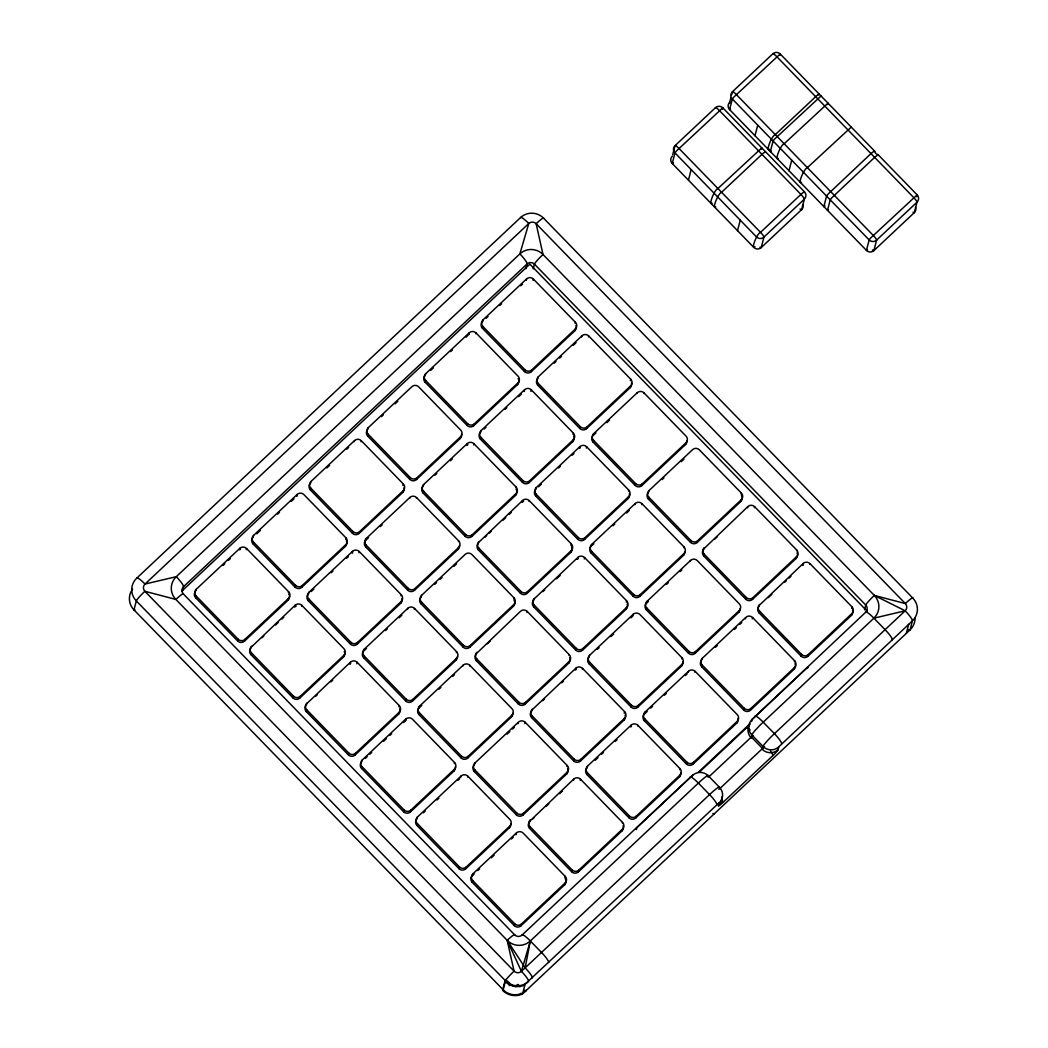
<?xml version="1.0" encoding="UTF-8"?>
<svg xmlns="http://www.w3.org/2000/svg" width="1048" height="1048" viewBox="0 0 1048 1048"><rect width="100%" height="100%" fill="white"/><g stroke="black" fill="none" stroke-linecap="round" stroke-linejoin="round"><path stroke-width="1.5" d="M821.043 95.971L774.354 139.305L773.096 140.943L770.346 151.593L771.289 151.174M851.317 127.044L807.379 167.641C803.685 168.846 797.384 184.985 801.55 182.313M532.358 977.902A11.174 1.834 46.8 0 0 525.153 967.841L530.327 940.96L698.374 783.079A14.803 1.506 -44.2 0 1 708.317 775.834L719.504 787.336A11.174 10.965 14.5 0 1 719.216 802.86L718.47 805.742A6.76 0.681 -44.2 0 0 723.002 802.427L772.887 755.569A6.76 0.681 -44.2 0 0 778.075 749.739L778.821 746.857A11.174 10.965 14.5 0 1 763.036 746.438L751.848 734.936A11.174 10.965 14.5 0 1 752.136 719.4L865.622 612.281A5.201 5.096 14.5 0 0 865.753 605.063A11.174 1.14 -44.2 0 1 874.333 595.421L905.328 603.569A11.174 1.14 -44.2 0 1 912.821 598.107L543.637 218.22A16.375 16.061 14.5 0 0 520.502 217.604L136.725 578.169A16.375 16.061 14.5 0 0 136.305 600.91L133.974 609.897L503.171 989.784A11.174 1.14 -44.2 0 0 503.538 990.019M182.273 591.478L183.505 586.736L527.079 263.939A5.201 5.096 14.5 0 1 534.428 264.135L865.753 605.063L864.521 609.805M195.911 590.535L196.225 589.304L239.822 548.34A4.782 4.703 14.5 0 1 246.581 548.523L288.632 591.779A4.782 4.703 14.5 0 1 288.501 598.434L288.043 600.229L244.446 641.179A4.782 4.703 14.5 0 1 237.686 640.996L195.649 597.74A4.782 4.703 14.5 0 1 195.465 591.399M195.649 597.74L196.107 595.945A4.782 4.703 14.5 0 1 196.225 589.304M239.481 549.689L239.822 548.34M246.293 549.65L246.581 548.523M253.157 537.087L253.59 535.41L297.187 494.446A4.782 4.703 14.5 0 1 303.946 494.63L345.984 537.886A4.782 4.703 14.5 0 1 345.866 544.541L345.408 546.336L301.811 587.286A4.782 4.703 14.5 0 1 295.051 587.103L253 543.846A4.782 4.703 14.5 0 1 253.131 537.205M253 543.846L253.472 542.065A4.782 4.703 14.5 0 1 253.59 535.41M237.686 640.996L238.145 639.201L196.107 595.945M244.446 641.179L244.904 639.385L288.501 598.434M251.31 647.114L295.143 605.259A4.782 4.703 14.5 0 1 301.903 605.443L343.941 648.699A4.782 4.703 14.5 0 1 343.823 655.354L343.351 657.135L299.767 698.099A4.782 4.703 14.5 0 1 293.008 697.916L250.957 654.659A4.782 4.703 14.5 0 1 251.088 648.018M250.957 654.659L251.428 652.865A4.782 4.703 14.5 0 1 251.546 646.223M297.187 494.446L296.728 496.241A4.782 4.703 14.5 0 1 297.043 495.966M402.76 492.442L403.231 490.647A4.782 4.703 14.5 0 0 403.349 484.006L361.311 440.736A4.782 4.703 14.5 0 0 354.551 440.566L310.955 481.517L310.496 483.311A4.782 4.703 14.5 0 0 310.365 489.953L352.403 533.222A4.782 4.703 14.5 0 0 359.163 533.393L402.76 492.442A4.782 4.703 14.5 0 0 404.03 487.726M310.365 489.953L310.837 488.171A4.782 4.703 14.5 0 1 310.955 481.517M288.397 592.683L288.632 591.779M295.051 587.103L295.51 585.321L253.472 542.065M295.143 605.259L294.685 607.054A4.782 4.703 14.5 0 1 296.178 606.098M301.811 587.286L302.269 585.491L345.866 544.541M301.706 606.229L301.903 605.443M400.716 603.255L401.188 601.46A4.782 4.703 14.5 0 0 401.305 594.806L359.268 551.549A4.782 4.703 14.5 0 0 352.508 551.366L308.911 592.33L308.44 594.124A4.782 4.703 14.5 0 0 308.322 600.766L350.36 644.022A4.782 4.703 14.5 0 0 357.119 644.206L400.716 603.255A4.782 4.703 14.5 0 0 401.987 598.526M308.322 600.766L308.78 598.971A4.782 4.703 14.5 0 1 308.911 592.33M354.263 441.68L354.551 440.566M293.008 697.916L293.466 696.121L251.428 652.865M361.049 441.745L361.311 440.736M367.914 429.195L368.32 427.623L411.916 386.673A4.782 4.703 14.5 0 1 418.676 386.856L460.714 430.112A4.782 4.703 14.5 0 1 460.583 436.754L460.124 438.549L416.528 479.512A4.782 4.703 14.5 0 1 409.768 479.329L367.73 436.073A4.782 4.703 14.5 0 1 367.285 430.06M299.767 698.099L300.226 696.304L343.823 655.354M367.73 436.073L368.189 434.278A4.782 4.703 14.5 0 1 368.32 427.623M345.644 539.235L345.984 537.886M306.54 704.374L306.396 704.924A4.782 4.703 14.5 0 0 306.278 711.579L348.316 754.835A4.782 4.703 14.5 0 0 355.076 755.019L398.672 714.055L399.131 712.273A4.782 4.703 14.5 0 0 399.262 705.618L357.224 662.362A4.782 4.703 14.5 0 0 350.464 662.179L306.723 703.693M306.278 711.579L306.737 709.784A4.782 4.703 14.5 0 1 306.868 703.143M352.403 533.222L352.875 531.428L310.837 488.171M352.128 552.82L352.508 551.366M359.163 533.393L359.634 531.611L403.231 490.647M358.94 552.781L359.268 551.549M365.241 540.873A4.782 4.703 14.5 0 0 365.686 546.873L407.724 590.129A4.782 4.703 14.5 0 0 414.484 590.312L458.081 549.362L458.539 547.567A4.782 4.703 14.5 0 0 458.67 540.912L416.632 497.656A4.782 4.703 14.5 0 0 409.86 497.473L366.276 538.436L365.804 540.231L368.529 537.663M365.686 546.873L366.145 545.091A4.782 4.703 14.5 0 1 366.276 538.436M350.36 644.022L350.831 642.228L308.78 598.971M350.019 663.856L350.464 662.179M425.671 373.73L425.213 375.525A4.782 4.703 14.5 0 0 425.095 382.179L467.133 425.436A4.782 4.703 14.5 0 0 473.893 425.619L517.489 384.655L517.948 382.861A4.782 4.703 14.5 0 0 518.079 376.219L476.028 332.963A4.782 4.703 14.5 0 0 469.268 332.779L425.671 373.73A4.782 4.703 14.5 0 0 425.554 380.385L425.095 382.179M357.119 644.206L357.591 642.411L401.188 601.46M356.844 663.816L357.224 662.362M402.943 485.565L403.349 484.006M456.037 660.174L456.496 658.38A4.782 4.703 14.5 0 0 456.627 651.725L414.576 608.469A4.782 4.703 14.5 0 0 407.816 608.285L364.219 649.249L363.761 651.044A4.782 4.703 14.5 0 0 363.643 657.686L405.681 700.942A4.782 4.703 14.5 0 0 412.44 701.125L456.037 660.174A4.782 4.703 14.5 0 0 457.478 656.389M363.643 657.686L364.101 655.891A4.782 4.703 14.5 0 1 364.219 649.249M409.768 479.329L410.24 477.534L368.189 434.278M409.637 498.376L409.86 497.473M416.528 479.512L416.999 477.718L460.583 436.754M348.316 754.835L348.788 753.04L306.737 709.784M416.449 498.337L416.632 497.656M423.313 485.774L423.628 484.543L467.225 443.592A4.782 4.703 14.5 0 1 473.984 443.763L516.022 487.032A4.782 4.703 14.5 0 1 515.904 493.674L515.446 495.468L471.849 536.419A4.782 4.703 14.5 0 1 465.089 536.249L423.051 492.979A4.782 4.703 14.5 0 1 422.868 486.639M355.076 755.019L355.547 753.224L399.131 712.273M423.051 492.979L423.51 491.198A4.782 4.703 14.5 0 1 423.628 484.543M401.043 595.814L401.305 594.806M469.268 332.779L468.81 334.574A4.782 4.703 14.5 0 1 469.137 334.299M453.994 770.974L454.452 769.18A4.782 4.703 14.5 0 0 454.57 762.538L412.532 719.282A4.782 4.703 14.5 0 0 405.773 719.098L362.176 760.049L361.717 761.844A4.782 4.703 14.5 0 0 361.599 768.498L403.637 811.755A4.782 4.703 14.5 0 0 410.397 811.938L453.994 770.974A4.782 4.703 14.5 0 0 455.369 766.73M361.599 768.498L362.058 766.704A4.782 4.703 14.5 0 1 362.176 760.049M407.724 590.129L408.183 588.347L366.145 545.091M475.831 333.749L476.028 332.963M407.528 609.412L407.816 608.285M482.578 321.631L482.604 321.526A4.782 4.703 14.5 0 0 482.447 328.286L524.498 371.542A4.782 4.703 14.5 0 0 531.257 371.726L574.854 330.762L575.313 328.98A4.782 4.703 14.5 0 0 575.431 322.326L533.393 279.069A4.782 4.703 14.5 0 0 526.633 278.886L483.036 319.85L482.696 321.186M414.484 590.312L414.956 588.531L458.539 547.567M482.447 328.286L482.918 326.491A4.782 4.703 14.5 0 1 483.036 319.85M414.353 609.36L414.576 608.469M421.204 596.81L421.584 595.356L465.181 554.392A4.782 4.703 14.5 0 1 471.941 554.575L513.979 597.832A4.782 4.703 14.5 0 1 513.861 604.486L513.402 606.281L469.805 647.232A4.782 4.703 14.5 0 1 463.046 647.048L420.995 603.792A4.782 4.703 14.5 0 1 420.824 597.452M420.995 603.792L421.466 601.997A4.782 4.703 14.5 0 1 421.584 595.356M467.133 425.436L467.591 423.641L425.554 380.385M398.947 706.85L399.262 705.618M466.766 445.374L467.225 443.592M473.893 425.619L474.351 423.824L517.948 382.861M405.681 700.942L406.139 699.147L364.101 655.891M473.696 444.889L473.984 443.763M405.393 720.552L405.773 719.098M480.56 432.339L480.993 430.649L524.59 389.699A4.782 4.703 14.5 0 1 531.349 389.882L573.387 433.138A4.782 4.703 14.5 0 1 573.269 439.78L572.798 441.575L529.214 482.539A4.782 4.703 14.5 0 1 522.454 482.355L480.403 439.099A4.782 4.703 14.5 0 1 480.534 432.444M412.44 701.125L412.899 699.33L456.496 658.38M480.403 439.099L480.875 437.304A4.782 4.703 14.5 0 1 480.993 430.649M525.847 268.694L527.079 263.939A11.174 1.834 46.8 0 0 519.874 253.878L528.781 223.499A11.174 1.834 46.8 0 0 520.502 217.604M458.487 541.593L458.67 540.912M526.253 280.34L526.633 278.886M418.781 708.265A4.782 4.703 14.5 0 0 418.951 714.605L461.002 757.861A4.782 4.703 14.5 0 0 467.762 758.045L511.345 717.081L511.817 715.299A4.782 4.703 14.5 0 0 511.935 708.645L469.897 665.388A4.782 4.703 14.5 0 0 463.137 665.205L419.541 706.169L419.082 707.95L421.807 705.396M533.196 268.891L534.428 264.135A11.174 1.14 -44.2 0 1 543.008 254.507L536.131 223.696A11.174 1.14 -44.2 0 1 543.637 218.22M418.951 714.605L419.423 712.81A4.782 4.703 14.5 0 1 419.541 706.169M465.089 536.249L465.548 534.454L423.51 491.198M533.078 280.301L533.393 279.069M471.849 536.419L472.307 534.637L515.904 493.674M403.637 811.755L404.096 809.96L362.058 766.704M478.713 542.353L522.546 500.512A4.782 4.703 14.5 0 1 529.306 500.682L571.343 543.938A4.782 4.703 14.5 0 1 571.226 550.593L570.754 552.388L527.17 593.338A4.782 4.703 14.5 0 1 520.398 593.155L478.36 549.899A4.782 4.703 14.5 0 1 478.491 543.257M410.397 811.938L410.855 810.143L454.452 769.18M478.36 549.899L478.831 548.117A4.782 4.703 14.5 0 1 478.949 541.462M524.498 371.542L524.956 369.748L482.918 326.491M456.391 652.629L456.627 651.725M524.157 391.376L524.59 389.699M531.257 371.726L531.716 369.931L575.313 328.98M509.302 827.894L509.773 826.099A4.782 4.703 14.5 0 0 509.891 819.457L467.853 776.201A4.782 4.703 14.5 0 0 461.094 776.018L417.497 816.968L417.039 818.763A4.782 4.703 14.5 0 0 416.908 825.418L458.945 868.674A4.782 4.703 14.5 0 0 465.705 868.858L509.302 827.894A4.782 4.703 14.5 0 0 510.756 824.121M416.908 825.418L417.379 823.623A4.782 4.703 14.5 0 1 417.497 816.968M463.046 647.048L463.504 645.267L421.466 601.997M530.943 391.441L531.349 389.882M462.928 665.991L463.137 665.205M630.162 387.681L630.634 385.887A4.782 4.703 14.5 0 0 630.752 379.245L588.714 335.989A4.782 4.703 14.5 0 0 581.954 335.805L538.358 376.756L537.886 378.551A4.782 4.703 14.5 0 0 537.768 385.206L579.806 428.462A4.782 4.703 14.5 0 0 586.566 428.645L630.162 387.681A4.782 4.703 14.5 0 0 631.433 382.965M469.805 647.232L470.264 645.437L513.861 604.486M537.768 385.206L538.227 383.411A4.782 4.703 14.5 0 1 538.358 376.756M469.727 666.056L469.897 665.388M515.826 487.805L516.022 487.032M476.617 653.389L520.502 611.312A4.782 4.703 14.5 0 1 527.262 611.495L569.3 654.751A4.782 4.703 14.5 0 1 569.182 661.406L568.71 663.201L525.114 704.151A4.782 4.703 14.5 0 1 518.354 703.968L476.316 660.712A4.782 4.703 14.5 0 1 476.434 654.07M476.316 660.712L476.774 658.917A4.782 4.703 14.5 0 1 476.906 652.275M522.454 482.355L522.913 480.56L480.875 437.304M454.321 763.547L454.57 762.538M522.546 500.512L522.074 502.293A4.782 4.703 14.5 0 1 523.581 501.35M529.214 482.539L529.672 480.744L573.269 439.78M461.002 757.861L461.461 756.067L419.423 712.81M529.096 501.468L529.306 500.682M575.169 323.334L575.431 322.326M460.806 777.131L461.094 776.018M628.119 498.494L628.577 496.7A4.782 4.703 14.5 0 0 628.708 490.058L586.67 446.802A4.782 4.703 14.5 0 0 579.911 446.618L536.314 487.569L535.842 489.364A4.782 4.703 14.5 0 0 535.725 496.018L577.762 539.275A4.782 4.703 14.5 0 0 584.522 539.445L628.119 498.494A4.782 4.703 14.5 0 0 629.389 493.778M467.762 758.045L468.22 756.25L511.817 715.299M535.725 496.018L536.183 494.224A4.782 4.703 14.5 0 1 536.314 487.569M467.618 777.092L467.853 776.201M513.69 598.958L513.979 597.832M581.666 336.919L581.954 335.805M474.482 764.542L474.862 763.075L518.459 722.124A4.782 4.703 14.5 0 1 525.218 722.308L567.256 765.564A4.782 4.703 14.5 0 1 567.125 772.206L566.667 774L523.07 814.964A4.782 4.703 14.5 0 1 516.31 814.781L474.272 771.525A4.782 4.703 14.5 0 1 474.102 765.184M474.272 771.525L474.731 769.73A4.782 4.703 14.5 0 1 474.862 763.075M520.398 593.155L520.869 591.373L478.831 548.117M588.478 336.88L588.714 335.989M527.17 593.338L527.629 591.557L571.226 550.593M458.945 868.674L459.417 866.879L417.379 823.623M527 612.504L527.262 611.495M573.073 434.37L573.387 433.138M533.943 599.613L533.799 600.177A4.782 4.703 14.5 0 0 533.681 606.818L575.719 650.074A4.782 4.703 14.5 0 0 582.478 650.258L626.075 609.307L626.534 607.513A4.782 4.703 14.5 0 0 626.665 600.858L584.627 557.601A4.782 4.703 14.5 0 0 577.854 557.418L534.126 598.945M465.705 868.858L466.177 867.063L509.773 826.099M533.681 606.818L534.139 605.024A4.782 4.703 14.5 0 1 534.27 598.382M579.806 428.462L580.278 426.667L538.227 383.411M579.531 448.072L579.911 446.618M586.566 428.645L587.037 426.85L630.634 385.887M472.373 875.565L472.818 873.888L516.402 832.937A4.782 4.703 14.5 0 1 523.175 833.121L565.213 876.377A4.782 4.703 14.5 0 1 565.082 883.019L564.623 884.813L521.026 925.777A4.782 4.703 14.5 0 1 514.267 925.594L472.229 882.337A4.782 4.703 14.5 0 1 472.059 875.984M472.229 882.337L472.687 880.543A4.782 4.703 14.5 0 1 472.818 873.888M518.354 703.968L518.826 702.173L476.774 658.917M586.343 448.033L586.67 446.802M518.053 723.696L518.249 722.91M592.644 436.112A4.782 4.703 14.5 0 0 593.089 442.125L635.127 485.381A4.782 4.703 14.5 0 0 641.887 485.565L685.484 444.601L685.942 442.806A4.782 4.703 14.5 0 0 686.073 436.164L644.022 392.908A4.782 4.703 14.5 0 0 637.263 392.725L593.666 433.676L593.207 435.47L595.932 432.916M525.114 704.151L525.585 702.356L569.182 661.406M593.089 442.125L593.548 440.33A4.782 4.703 14.5 0 1 593.666 433.676M524.865 723.644L525.218 722.308M570.937 545.51L571.343 543.938M672.737 154.619L675.056 145.646L715.443 107.708A5.279 5.188 14.5 0 1 722.91 107.918L804.458 191.823A5.279 5.188 14.5 0 1 804.314 199.159L801.615 209.626L761.228 247.564A5.279 5.188 14.5 0 1 753.761 247.367L672.213 163.462A5.279 5.188 14.5 0 1 672.358 156.126M531.873 710.531L531.755 710.976A4.782 4.703 14.5 0 0 531.637 717.631L573.675 760.887A4.782 4.703 14.5 0 0 580.435 761.071L624.032 720.107L624.49 718.325A4.782 4.703 14.5 0 0 624.621 711.671L582.57 668.414A4.782 4.703 14.5 0 0 575.811 668.231L532.017 709.968M531.637 717.631L532.096 715.836A4.782 4.703 14.5 0 1 532.214 709.195M577.762 539.275L578.234 537.48L536.183 494.224M577.422 559.108L577.854 557.418M584.522 539.445L584.994 537.663L628.577 496.7M516.31 814.781L516.782 812.986L474.731 769.73M584.273 558.951L584.627 557.601M630.372 380.699L630.752 379.245M516.153 833.946L515.944 834.719A4.782 4.703 14.5 0 1 516.271 834.444M516.206 833.723L516.402 832.937M683.44 555.414L683.899 553.619A4.782 4.703 14.5 0 0 684.016 546.964L641.979 503.708A4.782 4.703 14.5 0 0 635.219 503.538L591.622 544.488L591.164 546.283A4.782 4.703 14.5 0 0 591.046 552.925L633.084 596.181A4.782 4.703 14.5 0 0 639.843 596.364L683.44 555.414A4.782 4.703 14.5 0 0 684.881 551.641M523.07 814.964L523.542 813.169L567.125 772.206M591.046 552.925L591.504 551.143A4.782 4.703 14.5 0 1 591.622 544.488M688.444 180.164L691.156 169.684M569.103 655.537L569.3 654.751M637.066 393.511L637.263 392.725M529.764 821.567L529.712 821.789A4.782 4.703 14.5 0 0 529.594 828.444L571.632 871.7A4.782 4.703 14.5 0 0 578.391 871.884L621.988 830.92L622.447 829.125A4.782 4.703 14.5 0 0 622.564 822.484L580.526 779.227A4.782 4.703 14.5 0 0 573.767 779.044L529.882 821.121M529.594 828.444L530.052 826.649A4.782 4.703 14.5 0 1 530.17 819.995M575.719 650.074L576.177 648.293L534.139 605.024M643.852 393.576L644.022 392.908M575.811 668.231L575.352 670.026A4.782 4.703 14.5 0 1 576.033 669.489M582.478 650.258L582.95 648.463L626.534 607.513M722.57 109.215L722.832 107.774L676.523 150.899L674.964 152.89L672.24 163.58L673.419 162.899M514.267 925.594L514.725 923.799L472.687 880.543M582.374 669.2L582.57 668.414M628.473 490.949L628.708 490.058M730.508 109.215L729.578 109.568A5.279 5.188 14.5 0 1 729.722 102.232L730.875 97.739M731.648 94.752L732.421 91.766L772.808 53.815A5.279 5.188 14.5 0 1 780.262 54.024L874.53 151.017A9.904 7.585 -54.6 0 1 875.67 153.571M681.396 666.227L681.855 664.432A4.782 4.703 14.5 0 0 681.973 657.777L639.935 614.521A4.782 4.703 14.5 0 0 633.175 614.338L589.579 655.301L589.12 657.096A4.782 4.703 14.5 0 0 588.989 663.738L631.04 706.994A4.782 4.703 14.5 0 0 637.8 707.177L681.396 666.227A4.782 4.703 14.5 0 0 682.772 661.969M521.026 925.777L521.498 923.982L565.082 883.019M588.989 663.738L589.461 661.943A4.782 4.703 14.5 0 1 589.579 655.301M635.127 485.381L635.586 483.587L593.548 440.33M566.994 766.573L567.256 765.564M634.931 504.651L635.219 503.538M641.887 485.565L642.345 483.77L685.942 442.806M573.675 760.887L574.134 759.093L532.096 715.836M641.756 504.612L641.979 503.708M573.452 780.275L573.767 779.044M648.607 492.049L648.987 490.595L692.584 449.644A4.782 4.703 14.5 0 1 699.344 449.828L741.381 493.084A4.782 4.703 14.5 0 1 741.264 499.726L740.805 501.52L697.208 542.471A4.782 4.703 14.5 0 1 690.449 542.301L648.398 499.045A4.782 4.703 14.5 0 1 648.227 492.691M580.435 761.071L580.893 759.276L624.49 718.325M648.398 499.045L648.869 497.25A4.782 4.703 14.5 0 1 648.987 490.595M524.891 984.924L522.559 993.91L521.472 994.395A17.187 16.86 14.5 0 1 502.582 990.321L504.913 981.334A17.187 16.86 14.5 0 0 523.79 985.395L719.046 802.807M580.264 780.236L580.526 779.227M626.337 602.089L626.665 600.858M679.34 777.027L679.811 775.232A4.782 4.703 14.5 0 0 679.929 768.59L637.891 725.334A4.782 4.703 14.5 0 0 631.132 725.15L587.535 766.114L587.077 767.896A4.782 4.703 14.5 0 0 586.946 774.551L628.996 817.807A4.782 4.703 14.5 0 0 635.756 817.99L679.34 777.027A4.782 4.703 14.5 0 0 680.728 772.782M586.946 774.551L587.417 772.756A4.782 4.703 14.5 0 1 587.535 766.114M633.084 596.181L633.542 594.399L591.504 551.143M754.992 135.716L757.704 125.249M564.859 877.713L565.213 876.377M632.835 615.687L633.175 614.338M639.843 596.364L640.302 594.583L683.899 553.619M779.922 55.334L780.249 53.907L733.888 97.019L732.329 98.997L729.578 109.568L866.447 250.393A5.279 5.188 14.5 0 0 873.901 250.59L914.288 212.652L917 202.185A5.279 5.188 14.5 0 0 917.131 194.849L870.443 238.184L869.185 239.822L866.434 250.472L867.377 250.04M571.632 871.7L572.09 869.905L530.052 826.649M737.53 230.665L740.242 220.198M761.503 149.288L761.83 147.86L717.919 188.509C714.146 189.701 708.173 206.26 712.09 203.181M646.511 603.085L646.944 601.408L690.54 560.444A4.782 4.703 14.5 0 1 697.3 560.628L739.338 603.884A4.782 4.703 14.5 0 1 739.22 610.539L738.748 612.333L695.165 653.284A4.782 4.703 14.5 0 1 688.392 653.101L646.354 609.844A4.782 4.703 14.5 0 1 646.184 603.504M578.391 871.884L578.85 870.089L622.447 829.125M646.354 609.844L646.826 608.05A4.782 4.703 14.5 0 1 646.944 601.408M765.341 152.405L765.433 151.619L762.656 153.702L721.587 192.269C717.841 193.395 711.749 209.993 715.758 206.941M624.241 713.125L624.621 711.671M631.04 706.994L631.499 705.199L589.461 661.943M630.7 726.827L631.132 725.15M637.8 707.177L638.258 705.383L681.855 664.432M637.721 726.002L637.891 725.334M683.82 547.75L684.016 546.964M644.428 714.002L644.9 712.221L688.497 671.257A4.782 4.703 14.5 0 1 695.256 671.44L737.294 714.697A4.782 4.703 14.5 0 1 737.176 721.351L736.705 723.133L693.108 764.097A4.782 4.703 14.5 0 1 686.348 763.913L644.31 720.657A4.782 4.703 14.5 0 1 644.428 714.002L647.153 711.448M644.31 720.657L644.769 718.863A4.782 4.703 14.5 0 1 644.9 712.221M690.449 542.301L690.907 540.506L648.869 497.25M789 170.706L791.712 160.239M622.394 823.152L622.564 822.484M690.331 561.23L690.54 560.444M697.208 542.471L697.667 540.689L741.264 499.726M628.996 817.807L629.455 816.012L587.417 772.756M819.038 94.739L819.13 93.953L816.353 96.036L775.284 134.616C771.538 135.729 765.459 152.327 769.455 149.288M704.02 548.641L747.905 506.564A4.782 4.703 14.5 0 1 754.665 506.734L796.703 550.004A4.782 4.703 14.5 0 1 796.585 556.645L796.113 558.44L752.516 599.391A4.782 4.703 14.5 0 1 745.757 599.22L703.719 555.951A4.782 4.703 14.5 0 1 703.837 549.309M635.756 817.99L636.215 816.195L679.811 775.232M703.719 555.951L704.177 554.169A4.782 4.703 14.5 0 1 704.308 547.514M636.188 829.413L636.555 827.986L692.532 775.415A11.174 10.965 14.5 0 1 708.317 775.834L707.99 777.092M681.711 658.786L681.973 657.777M804.288 192.478L804.379 191.692L801.602 193.775L760.52 232.342C756.708 233.481 750.499 250.577 754.979 246.817M827.737 104.525L828.064 103.097L784.153 143.746C780.419 144.86 774.328 161.458 778.323 158.418M688.392 653.101L688.864 651.319L646.826 608.05M688.235 672.266L688.497 671.257M695.165 653.284L695.623 651.489L739.22 610.539M695.02 672.331L695.256 671.44M741.119 494.093L741.381 493.084M701.911 659.664L702.265 658.327L745.849 617.364A4.782 4.703 14.5 0 1 752.621 617.547L794.659 660.803A4.782 4.703 14.5 0 1 794.528 667.458L794.07 669.253L750.473 710.203A4.782 4.703 14.5 0 1 743.713 710.02L701.675 666.764A4.782 4.703 14.5 0 1 701.505 660.423M701.675 666.764L702.134 664.969A4.782 4.703 14.5 0 1 702.265 658.327M679.641 769.704L679.929 768.59M747.578 507.795L747.761 507.114M686.348 763.913L686.82 762.119L644.769 718.863M754.403 507.743L754.665 506.734M693.108 764.097L693.58 762.302L737.176 721.351M692.348 776.123L692.532 775.415M745.757 599.22L746.228 597.426L704.177 554.169M745.482 618.818L745.652 618.15M752.516 599.391L752.988 597.609L796.585 556.645M752.268 618.896L752.621 617.547M874.36 151.659L874.451 150.873L871.32 153.283L828.156 193.998L826.584 195.989L823.859 206.679L825.051 205.998M759.276 605.783L759.158 606.229A4.782 4.703 14.5 0 0 759.04 612.87L801.078 656.127A4.782 4.703 14.5 0 0 807.838 656.31L851.435 615.359L851.893 613.565A4.782 4.703 14.5 0 0 852.024 606.91L809.973 563.654A4.782 4.703 14.5 0 0 803.213 563.47L759.42 605.22M759.04 612.87L759.499 611.076A4.782 4.703 14.5 0 1 759.617 604.434M878.014 155.431L878.172 154.659L874.988 157.043L831.811 197.771L830.252 199.749L827.501 210.399L828.431 209.98M719.269 788.24L719.504 787.336A14.803 1.506 -44.2 0 0 709.562 794.581L521.406 971.352A5.201 5.096 14.5 0 1 514.07 971.155L144.873 591.282A5.201 5.096 14.5 0 1 145.017 584.05L528.781 223.499A5.201 5.096 14.5 0 1 536.131 223.696L905.328 603.569A5.201 5.096 14.5 0 1 905.184 610.788A11.174 1.834 46.8 0 1 912.402 620.848L910.07 629.848L522.559 993.91A11.174 1.834 46.8 0 1 520.489 993.439M743.713 710.02L744.172 708.225L702.134 664.969M750.473 710.203L750.944 708.409L794.528 667.458M751.586 721.561L752.136 719.4L808.126 666.803L807.838 667.877A74.238 7.533 -44.2 0 0 808.126 666.803M796.532 550.672L796.703 550.004M751.115 737.805L751.848 734.936A14.803 1.506 -44.2 0 1 763.219 722.164L873.901 618.176L905.184 610.788L874.333 595.421L543.008 254.507A16.375 16.061 14.5 0 0 519.874 253.891L176.287 576.675L145.017 584.05A11.174 1.834 46.8 0 0 136.725 578.169M803.213 563.47L802.755 565.265A4.782 4.703 14.5 0 1 803.436 564.741M809.803 564.335L809.973 563.654M762.433 748.77L763.036 746.438A14.803 1.506 -44.2 0 1 774.407 733.665L905.184 610.788M794.397 661.812L794.659 660.803M916.62 196.814L917.131 194.849L878.185 154.777A9.904 6.17 -35.6 0 0 876.665 154.056M801.078 656.127L801.537 654.345L759.499 611.076M807.838 656.31L808.296 654.515L851.893 613.565M851.644 608.377L852.024 606.91M906.337 633.359L908.668 624.359M525.153 967.841L507.193 940.344L175.868 599.43L144.873 591.282A11.174 1.14 -44.2 0 0 136.305 600.91L505.49 980.784A16.375 16.061 14.5 0 0 528.624 981.413A11.174 1.834 46.8 0 0 521.406 971.352L530.327 940.96A11.174 1.834 46.8 0 0 522.035 935.065A5.201 5.096 14.5 0 1 514.699 934.868A11.174 1.14 -44.2 0 0 507.193 940.344L514.07 971.155A11.174 1.14 -44.2 0 0 505.49 980.784L503.171 989.784A16.375 16.061 14.5 0 0 526.293 990.399A11.174 1.834 46.8 0 1 524.747 990.242M751.128 737.74L752.385 736.141M778.861 746.765L912.402 620.848A16.375 16.061 14.5 0 0 912.821 598.107M762.433 749.032L764.49 746.661L718.967 789.393M753.014 735.473L708.959 776.778M182.378 590.614L529.856 264.148L867.259 611.312M223.014 565.501L224.835 563.785M228.464 560.379L230.285 558.663M256.76 533.786L260.389 530.38M277.654 514.162L279.462 512.459M291.279 501.363L294.003 498.809M326.845 467.945L329.57 465.391M346.822 449.173L348.63 447.47M381.472 416.619L383.293 414.916M395.096 403.821L397.821 401.266M430.663 370.403L433.387 367.848M450.64 351.63L452.461 349.927M466.085 337.129L467.906 335.426M486.207 318.225L488.027 316.522M499.831 305.427L501.651 303.724M520.725 285.803L522.533 284.087M261.987 637.774L263.795 636.071M275.611 624.975L278.336 622.407M281.964 619.001L283.785 617.298M311.164 591.557L313.889 589.002M331.155 572.784L332.963 571.081M346.587 558.283L348.408 556.58M380.332 526.581L382.153 524.865M434.972 475.242L436.793 473.539M450.417 460.74L452.238 459.037M484.163 429.038L485.984 427.322M505.057 409.401L506.865 407.698M518.681 396.603L521.406 394.048M554.235 363.197L556.056 361.495M559.684 358.075L561.505 356.372M573.308 345.277L576.033 342.722M315.487 696.396L317.295 694.693M330.919 681.894L332.74 680.178M364.665 650.179L366.486 648.476M385.559 630.555L387.38 628.852M399.183 617.757L401.908 615.202M434.75 584.352L436.558 582.636M440.199 579.23L442.007 577.527M453.823 566.431L456.548 563.863M484.844 537.283L486.665 535.58M489.39 533.013L491.198 531.31M503.014 520.214L505.739 517.66M509.367 514.24L511.175 512.538M538.567 486.809L541.292 484.241M558.558 468.037L560.366 466.321M572.182 455.238L573.99 453.522M606.831 422.671L609.556 420.117M365.346 758.438L367.167 756.721M369.892 754.167L371.713 752.464M383.516 741.368L386.24 738.814M389.869 735.395L391.69 733.692M403.493 722.596L405.314 720.893M439.06 689.178L440.881 687.475M452.684 676.379L454.505 674.676M487.333 643.826L490.058 641.271M542.89 591.635L544.698 589.932M556.501 578.837L560.143 575.431M592.068 545.432L593.889 543.716M612.962 525.808L614.783 524.092M626.586 513.009L629.311 510.442M662.153 479.591L663.96 477.888M681.226 461.67L683.951 459.116M423.392 812.79L425.213 811.087M437.016 799.991L438.837 798.288M457.897 780.367L459.718 778.664M507.088 734.15L509.813 731.596M512.538 729.041L514.358 727.325M542.654 700.745L544.475 699.042M561.728 682.824L563.549 681.121M597.294 649.406L599.102 647.703M610.919 636.608L613.643 634.053M630.896 617.835L632.717 616.132M646.485 603.203L648.293 601.486M666.462 584.43L668.283 582.714M680.087 571.632L681.894 569.916M714.736 539.065L717.461 536.511M472.347 875.683L474.168 873.98M477.796 870.56L479.617 868.858M491.42 857.762L494.145 855.207M511.398 838.99L513.219 837.287M532.436 819.235L534.257 817.519M546.06 806.436L548.785 803.868M559.684 793.637L562.409 791.07M595.251 760.219L597.976 757.665M601.604 754.246L603.425 752.543M615.228 741.447L617.049 739.744M650.795 708.042L652.603 706.326M664.419 695.23L666.227 693.527M685.3 675.606L687.121 673.903M715.417 647.323L717.238 645.607M734.491 629.403L736.312 627.687M739.94 624.281L741.761 622.577M768.236 597.688L771.878 594.282M784.585 582.334L786.406 580.631M789.131 578.064L790.952 576.361M522.035 935.065L692.361 775.35M698.217 772.363L749.399 724.286M699.435 772.049L746.202 728.111A6.76 0.681 -44.2 0 0 749.556 724.718M515.668 986.705L518.013 984.504A11.174 1.834 46.8 0 0 520.162 986.626M817.702 94.883L818.894 94.032M865.622 612.281A11.174 1.834 46.8 0 1 873.901 618.176L885.088 629.678A11.174 1.834 46.8 0 1 892.307 639.739M751.324 736.98L762.499 748.495M183.374 593.954A11.174 1.14 -44.2 0 0 175.868 599.43A16.375 16.061 14.5 0 1 176.3 576.675A11.174 1.834 46.8 0 1 183.505 586.736A5.201 5.096 14.5 0 0 183.374 593.954L514.699 934.868M507.363 980.915L510.664 984.308A5.201 5.096 14.5 0 0 517.922 984.596M521.406 971.352L507.193 940.344A16.375 16.061 14.5 0 0 530.327 940.96L541.515 952.462A11.174 1.834 46.8 0 1 548.72 962.523M781.611 743.726A11.174 1.834 46.8 0 0 774.407 733.665L763.219 722.164A11.174 1.834 46.8 0 0 754.927 716.269M874.32 595.434A16.375 16.074 14.5 0 1 873.901 618.176M716.78 804.641A11.174 1.834 46.8 0 0 709.562 794.581L698.374 783.079A11.174 1.834 46.8 0 0 690.095 777.184M510.664 984.308A11.174 1.14 -44.2 0 1 509.21 985.657M915.061 617.77A16.375 16.061 14.5 0 1 910.07 629.835A11.174 1.834 46.8 0 1 908.511 629.678M132.624 589.133A16.375 16.061 14.5 0 0 133.974 609.897A11.174 1.14 -44.2 0 0 134.995 609.818M778.075 749.739A11.174 10.965 14.5 0 1 762.289 749.307M721.614 799.336A11.174 1.834 46.8 0 1 723.002 802.427M770.437 750.997A11.174 1.834 46.8 0 1 772.887 755.569M721.849 796.925A11.174 10.965 14.5 0 1 718.47 805.742M714.448 813.641A11.174 1.834 46.8 0 1 712.889 813.471M636.581 829.44A74.238 7.533 -44.2 0 1 636.555 827.986M746.202 728.111A11.174 1.834 46.8 0 1 750.172 729.971M750.447 737.058A11.174 10.965 14.5 0 1 750.067 723.788M759.97 247.158A5.279 0.865 46.8 0 0 761.228 247.564L763.94 237.097L804.314 199.159A5.279 0.865 46.8 0 0 800.908 194.404L719.36 110.498A5.279 0.865 46.8 0 0 715.443 107.708M803.135 204.936A5.279 5.188 14.5 0 1 801.615 209.626A5.279 0.865 46.8 0 1 800.056 208.997M913.031 212.246A5.279 0.865 46.8 0 0 914.288 212.652A5.279 5.188 14.5 0 0 915.507 206.954M872.355 249.961A5.279 0.865 46.8 0 0 873.901 250.59L876.613 240.123L917 202.185A5.279 0.865 46.8 0 0 913.581 197.43L776.725 56.605A5.279 0.865 46.8 0 0 772.808 53.815M729.88 102.861A5.279 0.865 46.8 0 1 729.722 102.232M359.634 531.611A4.782 4.703 14.5 0 1 352.875 531.428M346.312 540.742A4.782 4.703 14.5 0 1 345.408 546.336M302.269 585.491A4.782 4.703 14.5 0 1 295.51 585.321M289.418 595.971A4.782 4.703 14.5 0 1 288.043 600.229M288.711 594.255A4.782 4.703 14.5 0 1 288.947 594.635M244.904 639.385A4.782 4.703 14.5 0 1 238.145 639.201M240.044 549.611A4.782 4.703 14.5 0 1 240.437 549.375M461.5 434.291A4.782 4.703 14.5 0 1 460.124 438.549M416.999 477.718A4.782 4.703 14.5 0 1 410.24 477.534M518.157 378.682A4.782 4.703 14.5 0 1 517.489 384.655M474.351 423.824A4.782 4.703 14.5 0 1 467.591 423.641M575.955 325.601A4.782 4.703 14.5 0 1 574.854 330.762M531.716 369.931A4.782 4.703 14.5 0 1 524.956 369.748M587.037 426.85A4.782 4.703 14.5 0 1 580.278 426.667M573.701 435.994A4.782 4.703 14.5 0 1 572.798 441.575M529.672 480.744A4.782 4.703 14.5 0 1 522.913 480.56M524.131 391.494A4.782 4.703 14.5 0 1 524.445 391.205M516.821 491.211A4.782 4.703 14.5 0 1 515.446 495.468M516.114 489.495A4.782 4.703 14.5 0 1 516.35 489.888M472.307 534.637A4.782 4.703 14.5 0 1 465.548 534.454M467.447 444.85A4.782 4.703 14.5 0 1 467.84 444.627M344.255 651.555A4.782 4.703 14.5 0 1 343.351 657.135M300.226 696.304A4.782 4.703 14.5 0 1 293.466 696.121M357.591 642.411A4.782 4.703 14.5 0 1 350.831 642.228M352.364 552.886A4.782 4.703 14.5 0 1 352.718 552.637M459.522 545.589A4.782 4.703 14.5 0 1 458.081 549.362M414.956 588.531A4.782 4.703 14.5 0 1 408.183 588.347M686.925 440.828A4.782 4.703 14.5 0 1 685.484 444.601M642.345 483.77A4.782 4.703 14.5 0 1 635.586 483.587M584.994 537.663A4.782 4.703 14.5 0 1 578.234 537.48M579.767 448.125A4.782 4.703 14.5 0 1 580.12 447.876M571.658 546.807A4.782 4.703 14.5 0 1 570.754 552.388M527.629 591.557A4.782 4.703 14.5 0 1 520.869 591.373M399.773 708.893A4.782 4.703 14.5 0 1 398.672 714.055M355.547 753.224A4.782 4.703 14.5 0 1 348.788 753.04M349.993 663.974A4.782 4.703 14.5 0 1 350.674 663.436M412.899 699.33A4.782 4.703 14.5 0 1 406.139 699.147M514.07 600.308A4.782 4.703 14.5 0 1 513.402 606.281M470.264 645.437A4.782 4.703 14.5 0 1 463.504 645.267M741.473 495.547A4.782 4.703 14.5 0 1 740.805 501.52M697.667 540.689A4.782 4.703 14.5 0 1 690.907 540.506M640.302 594.583A4.782 4.703 14.5 0 1 633.542 594.399M627.176 604.133A4.782 4.703 14.5 0 1 626.075 609.307M582.95 648.463A4.782 4.703 14.5 0 1 576.177 648.293M577.396 559.213A4.782 4.703 14.5 0 1 578.077 558.689M410.855 810.143A4.782 4.703 14.5 0 1 404.096 809.96M405.628 720.618A4.782 4.703 14.5 0 1 405.995 720.356M512.799 713.308A4.782 4.703 14.5 0 1 511.345 717.081M468.22 756.25A4.782 4.703 14.5 0 1 461.461 756.067M569.614 657.607A4.782 4.703 14.5 0 1 568.71 663.201M525.585 702.356A4.782 4.703 14.5 0 1 518.826 702.173M797.017 552.859A4.782 4.703 14.5 0 1 796.113 558.44M752.988 597.609A4.782 4.703 14.5 0 1 746.228 597.426M740.202 608.561A4.782 4.703 14.5 0 1 738.748 612.333M695.623 651.489A4.782 4.703 14.5 0 1 688.864 651.319M638.258 705.383A4.782 4.703 14.5 0 1 631.499 705.199M466.177 867.063A4.782 4.703 14.5 0 1 459.417 866.879M567.571 768.42A4.782 4.703 14.5 0 1 566.667 774M523.542 813.169A4.782 4.703 14.5 0 1 516.782 812.986M625.132 714.946A4.782 4.703 14.5 0 1 624.032 720.107M580.893 759.276A4.782 4.703 14.5 0 1 574.134 759.093M852.535 610.185A4.782 4.703 14.5 0 1 851.435 615.359M808.296 654.515A4.782 4.703 14.5 0 1 801.537 654.345M794.974 663.659A4.782 4.703 14.5 0 1 794.07 669.253M750.944 708.409A4.782 4.703 14.5 0 1 744.172 708.225M737.975 718.417A4.782 4.703 14.5 0 1 736.705 723.133M693.58 762.302A4.782 4.703 14.5 0 1 686.82 762.119M565.291 878.84A4.782 4.703 14.5 0 1 564.623 884.813M521.498 923.982A4.782 4.703 14.5 0 1 514.725 923.799M623.088 825.759A4.782 4.703 14.5 0 1 621.988 830.92M578.85 870.089A4.782 4.703 14.5 0 1 572.09 869.905M636.215 816.195A4.782 4.703 14.5 0 1 629.455 816.012M630.988 726.67A4.782 4.703 14.5 0 1 631.355 726.408M674.964 152.89L756.473 236.9A5.279 5.188 14.5 0 0 763.94 237.097A5.279 0.865 46.8 0 0 760.52 232.342L678.973 148.436A5.279 0.865 46.8 0 0 675.056 145.646A5.279 5.188 14.5 0 0 674.925 152.982M732.329 98.997L869.159 239.927A5.279 5.188 14.5 0 0 876.613 240.123A5.279 0.865 46.8 0 0 873.207 235.368L736.338 94.543A5.279 0.865 46.8 0 0 732.421 91.766A5.279 5.188 14.5 0 0 732.29 99.102"/></g></svg>
